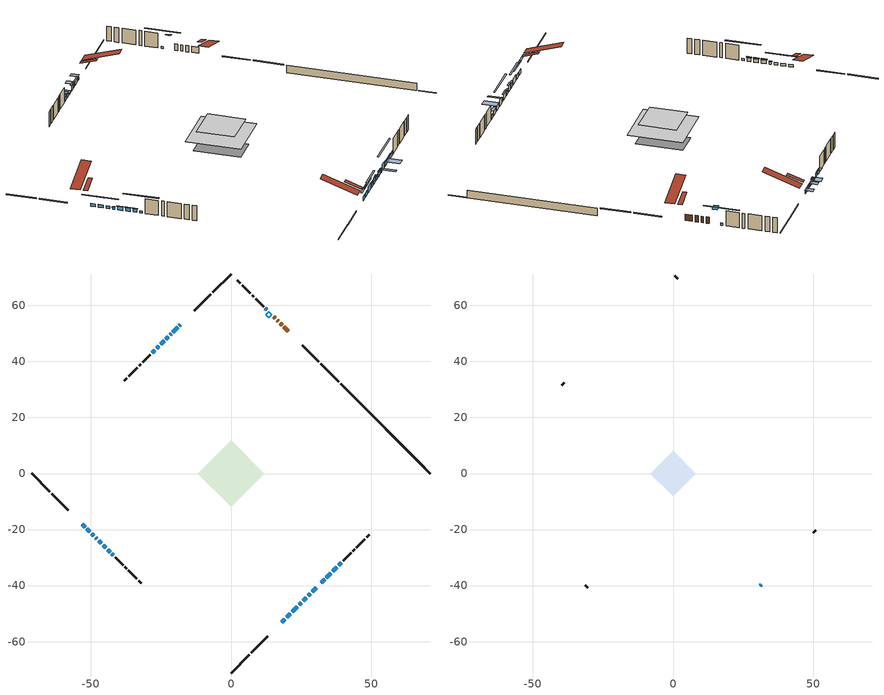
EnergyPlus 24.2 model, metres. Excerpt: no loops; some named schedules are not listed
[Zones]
conditioned space
 floor outside (Floor1 construction): -3.86,0 0,3.86 3.86,0 0,-3.86 z1.25
 floor adiabatic (AdiabaticFloorConstruction): -11.9,0 0,11.9 11.9,0 0,-11.9 z3.69
 floor foundation (Slab1 construction): -8,2.19 -2.19,8 8,-2.19 2.19,-8 z-1.13
 wall outside (RimJoist1 construction): 0,-71.2 6.49,-64.72 / -71.2,0 -64.72,-6.49 / 0,71.2 -6.49,64.72 / 38.54,32.66 32.05,39.15 z1.25:1.55
 wall outside (RimJoist2 construction): 7.14,-64.06 13.14,-58.06 / -64.06,-7.14 -58.06,-13.14 / -7.14,64.06 -13.14,58.06 / 31.4,39.81 25.4,45.81 z1.25:1.55
 wall outside (AdiabaticWallConstruction 1): 20.39,50.81 18.86,52.34 / 18.2,53 17.6,53.61 / 16.94,54.26 16.49,54.71 / 15.84,55.36 15.27,55.94 z1.25:3.28
 wall outside (AdiabaticWallConstruction): -18.15,53.06 -18.44,52.77 / -53.06,-18.15 -52.1,-19.1 / -51.45,-19.76 -50.4,-20.8 / -49.75,-21.46 -48.94,-22.27 / -21.37,49.84 -21.76,49.44 z1.25:2.17; 18.15,-53.06 19.19,-52.01 / 19.85,-51.36 21.14,-50.06 / 36.23,-34.97 37.78,-33.42 / -25.76,45.44 -26.52,44.68 / -27.17,44.03 -28.11,43.09 z1.25:2.57; 21.8,-49.41 23.67,-47.54 / 25.81,-45.4 26.85,-44.35 / 32.15,-39.05 33.39,-37.81 z1.25:3.23; -19.09,52.11 -20.71,50.49 / 27.5,-43.7 28.31,-42.89 / -47.28,-23.92 -46.24,-24.96 / -45.58,-25.62 -44.63,-26.57 / -43.97,-27.23 -43.16,-28.04 z1.25:2.37; 24.32,-46.88 25.15,-46.05 z1.25:2.77; 28.97,-42.23 30.48,-40.72 z1.25:2.9; -48.28,-22.92 -47.94,-23.26 z1.25:1.91; -22.42,48.79 -23.23,47.98 z1.25:2.93; 12.82,58.39 12.29,58.91 / -42.51,-28.69 -41.99,-29.22 z1.25:1.94; 34.05,-37.15 35.58,-35.63 z1.25:2.6; -23.88,47.32 -25.11,46.1 z1.25:1.5; 38.43,-32.77 39.39,-31.81 z1.25:2.47
 wall outside (Wall1 construction): 40.05,-31.15 42.84,-28.36 / -41.33,-29.87 -38.54,-32.67 / -28.76,42.44 -31.56,39.64 / 11.64,59.57 8.84,62.36 z1.25:6.13
 wall outside (Wall2 construction): 43.5,-27.7 44.11,-27.09 / -37.88,-33.32 -37.27,-33.94 / -32.22,38.99 -32.83,38.38 / 8.18,63.02 7.57,63.63 z1.25:6.13
 wall outside (Wall3 construction): 44.77,-26.43 47.75,-23.45 / -36.61,-34.59 -33.63,-37.58 / -33.48,37.72 -36.47,34.74 / 6.92,64.29 3.93,67.27 z1.25:6.13
 wall outside (Wall4 construction): 48.41,-22.79 49.42,-21.78 / -32.97,-38.23 -31.96,-39.24 / -37.12,34.08 -38.13,33.07 / 3.28,67.93 2.27,68.94 z1.25:6.13
 wall foundation (FoundationWall1 construction): 39.2,32.01,-1.13 39.2,32.01,1.25 67.11,4.09,1.25 67.11,4.09,-1.03 71.2,0,-1.03 71.2,0,-1.13
 window (WindowConstruction 18): -18.15,53.06 -18.44,52.77 z1.25:2.16
 window (WindowConstruction 2): 18.15,-53.06 19.19,-52.01 z1.25:2.57
 window (WindowConstruction 3): 19.85,-51.36 21.14,-50.06 z1.25:2.57
 window (WindowConstruction 4): 21.8,-49.41 23.67,-47.54 z1.25:3.23
 window (WindowConstruction 5): -53.06,-18.15 -52.1,-19.1 z1.25:2.16
 window (WindowConstruction 6): -51.45,-19.76 -50.4,-20.8 z1.25:2.16
 window (WindowConstruction 7): -49.75,-21.46 -48.94,-22.27 z1.25:2.16
 window (WindowConstruction 8): -19.09,52.11 -20.71,50.49 z1.25:2.37
 window (WindowConstruction 9): 24.32,-46.88 25.15,-46.05 z1.25:2.77
 window (WindowConstruction 10): 25.81,-45.4 26.85,-44.35 z1.25:3.23
 window (WindowConstruction 11): 27.51,-43.7 28.31,-42.89 z1.25:2.37
 window (WindowConstruction 12): 28.97,-42.23 30.48,-40.72 z1.25:2.9
 window (WindowConstruction 13): -48.28,-22.92 -47.94,-23.26 z1.25:1.91
 window (WindowConstruction 14): -47.28,-23.92 -46.24,-24.96 z1.25:2.37
 window (WindowConstruction 15): -45.58,-25.62 -44.63,-26.57 z1.25:2.37
 window (WindowConstruction 19): -21.37,49.84 -21.76,49.44 z1.25:2.16
 window (WindowConstruction 16): -22.42,48.79 -23.23,47.98 z1.25:2.93
 window (WindowConstruction 17): -43.97,-27.23 -43.17,-28.04 z1.25:2.37
 window (WindowConstruction 22): 12.81,58.39 12.29,58.91 z1.25:1.94
 window (WindowConstruction 23): 32.15,-39.05 33.39,-37.81 z1.25:3.23
 window (WindowConstruction 24): 34.05,-37.15 35.57,-35.63 z1.25:2.6
 window (WindowConstruction 25): 36.23,-34.97 37.78,-33.43 z1.25:2.57
 window (WindowConstruction 26): -42.51,-28.69 -41.99,-29.22 z1.25:1.94
 window (WindowConstruction 20): -23.88,47.32 -25.11,46.1 z1.25:1.5
 window (WindowConstruction 21): 38.43,-32.77 39.39,-31.81 z1.25:2.47
 window (WindowConstruction): -25.76,45.44 -26.52,44.69 z1.25:2.57
 window (WindowConstruction 1): -27.17,44.03 -28.11,43.1 z1.25:2.57
 door (Door): 20.39,50.81 18.86,52.34 z1.25:3.28
 door (Door 1): 18.2,53 17.6,53.61 z1.25:3.28
 door (Door 2): 16.94,54.26 16.5,54.71 z1.25:3.28
 door (Door 3): 15.84,55.36 15.27,55.94 z1.25:3.28
 ceiling adiabatic (AdiabaticFloorConstruction): 0,-11.9 11.9,0 0,11.9 -11.9,0 z3.69
 roof outside (Roof2 construction): 17.49,-53.71,6.13 13.95,-50.17,7.8 13.01,-51.1,7.8 16.56,-54.65,6.13; -53.71,-17.49,6.13 -50.17,-13.95,7.8 -51.1,-13.01,7.8 -54.65,-16.56,6.13; -17.49,53.71,6.13 -13.95,50.17,7.8 -13.01,51.1,7.8 -16.56,54.65,6.13; 21.05,50.15,6.13 17.51,46.61,7.8 18.44,45.68,7.8 21.98,49.22,6.13
 roof outside (AdiabaticRoofConstruction): 13.47,57.73,6.13 12.39,56.65,6.64 13.53,55.51,6.64 14.61,56.59,6.13
 skylight (SkylightConstruction): 13.47,57.73,6.13 12.39,56.65,6.64 13.53,55.52,6.64 14.61,56.59,6.13
attic - vented
 floor to conditioned space (Floor3 construction Reversed): -8.18,0 0,8.18 8.18,0 0,-8.18 z6.13
 wall outside (AdiabaticWallConstruction): 31.13,-40.07 31.5,-39.71 z1.25:2.17
 wall outside (Wall5 construction): 50.08,-21.13 51.03,-20.17 / -31.3,-39.9 -30.35,-40.85 / -38.79,32.41 -39.74,31.46 / 1.61,69.59 0.66,70.55 z1.25:6.13
 window (WindowConstruction 27): 31.14,-40.07 31.5,-39.71 z1.25:2.16
 roof outside (Roof1 construction): 15.9,-55.3,6.13 7.93,-47.34,9.88 5.83,-49.44,9.88 13.8,-57.4,6.13; -55.3,-15.9,6.13 -47.34,-7.93,9.88 -49.44,-5.83,9.88 -57.4,-13.8,6.13; -15.9,55.3,6.13 -7.93,47.34,9.88 -5.83,49.44,9.88 -13.8,57.4,6.13; 22.64,48.56,6.13 14.67,40.6,9.88 16.77,38.5,9.88 24.74,46.46,6.13
shading: 31.6,-39.6 31.03,-40.17 34.26,-43.4 34.83,-42.83 z2.31; -18.76,52.44 -17.82,53.38 -19.55,55.11 -20.49,54.17 z2.62; 21.06,-50.15 16.28,-54.92 16.57,-55.21 21.35,-50.44 z5.21; 23.01,-48.2 17.98,-53.22 18.27,-53.51 23.3,-48.49 z5.21; 25.53,-45.67 19.93,-51.27 20.22,-51.56 25.82,-45.96 z5.87; -50.24,-20.97 -54.92,-16.28 -55.21,-16.57 -50.53,-21.26 z4.8; -48.54,-22.67 -53.31,-17.89 -53.6,-18.18 -48.83,-22.96 z4.8; -47.07,-24.13 -51.61,-19.59 -51.9,-19.88 -47.36,-24.42 z4.8; -20.85,50.35 -18.95,52.25 -19.24,52.54 -21.14,50.64 z2.57; 25.29,-45.91 24.18,-47.02 24.47,-47.31 25.58,-46.2 z2.98; 26.99,-44.21 25.67,-45.54 25.96,-45.83 27.28,-44.5 z3.43; 28.46,-42.75 27.36,-43.84 27.65,-44.13 28.75,-43.04 z2.57; 30.62,-40.58 28.83,-42.37 29.12,-42.67 30.91,-40.87 z3.1; -47.8,-23.41 -48.42,-22.78 -48.71,-23.07 -48.09,-23.7 z2.11; -46.1,-25.11 -47.43,-23.78 -47.72,-24.07 -46.39,-25.4 z2.57; -44.49,-26.71 -45.73,-25.48 -46.02,-25.77 -44.78,-27.01 z2.57; -22.09,49.12 -21.04,50.16 -22.77,51.89 -23.81,50.84 z2.62; -23.37,47.83 -22.28,48.93 -22.57,49.22 -23.66,48.13 z3.13; -43.02,-28.18 -44.12,-27.09 -44.41,-27.38 -43.31,-28.47 z2.57; 8.7,62.5 16.41,54.8 16.7,55.09 8.99,62.79 z7.02; 36.99,-34.22 28.56,-42.64 28.85,-42.93 37.28,-34.51 z8.31; 35.68,-35.52 33.94,-37.26 37.17,-40.49 38.91,-38.75 z2.75; 37.88,-33.32 36.13,-35.08 36.77,-35.72 38.53,-33.96 z2.72; -38.39,-32.81 -46.1,-25.1 -46.39,-25.39 -38.68,-33.1 z7.02; -25.21,45.99 -23.78,47.43 -25.5,49.15 -26.94,47.72 z1.65; -26.62,44.58 -25.66,45.55 -26.3,46.19 -27.27,45.22 z2.72; -28.21,42.99 -27.07,44.13 -27.71,44.78 -28.86,43.63 z2.72
[Building]
Building 1: Terrain=Suburbs
[Site:Location]
Trenton AP_ON: Latitude {deg}=44.12; Longitude {deg}=-77.53; Time Zone {hr}=-5; Elevation {m}=86; Keep Site Location Information=Yes
[Site:GroundTemperature:Shallow]
3.8015, 1.8568, 1.70106, 2.62392, 6.3287, 10.0162, 13.2131, 15.2382, 15.4103, 13.7632, 10.6478, 7.07342
[Site:WaterMainsTemperature]
Calculation Method=Schedule; Temperature Schedule=mains temperature schedule
[Material] Roughness=Rough; Thermal Absorptance=0.9
Name | Thickness {m} | Conductivity {W/m-K} | Density {kg/m3} | Specific Heat {J/kg-K} | Solar Absorptance | Visible Absorptance
asphalt or fiberglass shingles | 0.00635 | 0.162714 | 1121.4 | 1465.45 | 0.4 | 0.4
asphalt or fiberglass shingles 1 | 0.00635 | 0.162714 | 1121.4 | 1465.45 | 0.7 | 0.7
ceiling loosefill ins | 0.169333 | 0.0480833 | 16.02 | 1046.75 | 0.7 | 0.7
ceiling stud and cavity | 0.1397 | 0.843984 | 65.682 | 1177.47 | 0.7 | 0.7
concrete 4.0 in. | 0.1016 | 1.803125 | 2242.8 | 837.4 | 0.7 | 0.7
concrete 8.0 in. | 0.2032 | 1.803125 | 2242.8 | 837.4 | 0.7 | 0.7
door material | 0.04445 | 0.327969 | 512.64 | 1214.23 | 0.7 | 0.7
door material 1 | 0.04445 | 0.188738 | 512.64 | 1214.23 | 0.7 | 0.7
exterior vertical ins | 0.07309 | 0.029427 | 32.04 | 1214.23 | 0.7 | 0.7
floor covering | 0.0127 | 0.0433444 | 54.468 | 1339.84 | 0.6 | 0.6
floor rigid ins | 0.103632 | 0.029427 | 32.04 | 1214.23 | 0.7 | 0.7
floor rigid ins 1; roof rigid ins 1; wall rigid ins 1 | 0.512978 | 0.029427 | 32.04 | 1214.23 | 0.7 | 0.7
floor stud and cavity | 0.1397 | 0.139385 | 92.3553 | 1139.71 | 0.7 | 0.7
floor stud and cavity 1 | 0.1397 | 1.75129 | 37.0049 | 1207.88 | 0.7 | 0.7
furniture material conditioned space 1 | 0.1524 | 0.115458 | 640.8 | 1214.23 | 0.6 | 0.6
gypsum board | 0.0127 | 0.160291 | 801 | 837.4 | 0.6 | 0.6
gypsum board 1 | 0.0127 | 0.160291 | 801 | 837.4 | 0.7 | 0.7
osb sheathing 0.5 in. | 0.0127 | 0.115458 | 512.64 | 1214.23 | 0.7 | 0.7
osb sheathing 0.75 in. | 0.01905 | 0.115458 | 512.64 | 1214.23 | 0.7 | 0.7
osb sheathing 2.0 in. | 0.0508 | 0.115458 | 512.64 | 1214.23 | 0.7 | 0.7
rim joist rigid ins; roof rigid ins; wall rigid ins | 0.051816 | 0.029427 | 32.04 | 1214.23 | 0.7 | 0.7
rim joist stud and cavity | 0.0508 | 0.0451784 | 125.044 | 1163.47 | 0.6 | 0.6
rim joist stud and cavity 1 | 0.0508 | 0.0341186 | 125.044 | 1163.47 | 0.6 | 0.6
roof stud and cavity | 0.2032 | 0.112171 | 78.34581 | 1123.46 | 0.7 | 0.7
roof stud and cavity 1 | 0.18415 | 1.78685 | 37.0049 | 1207.88 | 0.6 | 0.6
slab rigid ins | 0.0224348 | 0.029427 | 32.04 | 1214.23 | 0.7 | 0.7
wall stud and cavity | 0.1397 | 0.158678 | 139.0536 | 1170.24 | 0.7 | 0.7
wall stud and cavity 1 | 0.1397 | 0.289564 | 139.0536 | 1170.24 | 0.7 | 0.7
wall stud and cavity 2 | 0.1397 | 0.158996 | 139.0536 | 1170.24 | 0.7 | 0.7
wall stud and cavity 3 | 0.1397 | 0.33619 | 139.0536 | 1170.24 | 0.7 | 0.7
wall stud and cavity 4 | 0.0889 | 6.1454 | 50.32683 | 1063.81 | 0.6 | 0.6
wall stud and cavity 5 | 0.0889 | 0.380278 | 52.3479 | 1209.89 | 0.7 | 0.7
wall stud and cavity 6 | 0.0889 | 0.391764 | 83.0341 | 1211.67 | 0.7 | 0.7
wood siding | 0.0254 | 0.102417 | 544.68 | 1172.36 | 0.4 | 0.4
wood siding 1 | 0.00254 | 0.102417 | 544.68 | 1172.36 | 0.4 | 0.4
wood siding 2; wood siding 3; wood siding 4 | 0.0254 | 0.102417 | 544.68 | 1172.36 | 0.7 | 0.7
[WindowMaterial:SimpleGlazingSystem]
Name | U-Factor {W/m2-K} | Solar Heat Gain Coefficient
SkylightMaterial | 2.62958 | 0.6557
WindowMaterial | 3.023535 | 0.48
WindowMaterial 1 | 2.04011 | 0.63
WindowMaterial 10 | 2.07133 | 0.54
WindowMaterial 11 | 1.84705 | 0.65
WindowMaterial 12 | 3.068959 | 0.38
WindowMaterial 13 | 2.123572 | 0.48
WindowMaterial 14 | 2.92076 | 0.67
WindowMaterial 15 | 2.01172 | 0.55
WindowMaterial 16 | 3.13539 | 0.43
WindowMaterial 17 | 2.986628 | 0.6
WindowMaterial 18 | 3.10416 | 0.5
WindowMaterial 19 | 2.98038 | 0.61
WindowMaterial 2 | 2.09916 | 0.49
WindowMaterial 20 | 3.05704 | 0.45
WindowMaterial 21 | 2.98038 | 0.59
WindowMaterial 22 | 1.85784 | 0.64
WindowMaterial 23 | 2.89521 | 0.69
WindowMaterial 24 | 2.55169 | 0.4
WindowMaterial 3 | 2.09689 | 0.61
WindowMaterial 4 | 1.99809 | 0.58
WindowMaterial 5 | 1.9044 | 0.61
WindowMaterial 6 | 2.15821 | 0.45
WindowMaterial 7 | 3.00196 | 0.53
WindowMaterial 8 | 2.069631 | 0.51
WindowMaterial 9 | 2.123572 | 0.47
[Construction]
AdiabaticFloorConstruction: floor stud and cavity 1, floor rigid ins 1, osb sheathing 0.75 in., floor covering
AdiabaticRoofConstruction: asphalt or fiberglass shingles 1, roof rigid ins 1, osb sheathing 0.75 in., roof stud and cavity 1
AdiabaticWallConstruction: wood siding 3, wall rigid ins 1, wall stud and cavity 5, gypsum board
AdiabaticWallConstruction 1: wood siding 4, wall rigid ins 1, wall stud and cavity 5, gypsum board
Door; Door 1; Door 2: door material
Door 3: door material 1
Floor1 construction: floor stud and cavity, floor rigid ins, osb sheathing 0.75 in., floor covering
Floor3 construction Reversed: gypsum board, ceiling stud and cavity, ceiling loosefill ins
FoundationWall1 construction: concrete 8.0 in., gypsum board 1
furniture construction conditioned space 1: furniture material conditioned space 1
PartitionWallConstruction: gypsum board, wall stud and cavity 6, gypsum board
RimJoist1 construction: wood siding 2, osb sheathing 2.0 in., rim joist stud and cavity
RimJoist2 construction: wood siding 2, rim joist rigid ins, osb sheathing 2.0 in., rim joist stud and cavity 1
Roof1 construction: asphalt or fiberglass shingles
Roof2 construction: asphalt or fiberglass shingles, roof rigid ins, osb sheathing 0.75 in., roof stud and cavity, gypsum board
SkylightConstruction: SkylightMaterial
Slab1 construction: slab rigid ins, concrete 4.0 in.
Wall1 construction: wood siding, wall rigid ins, osb sheathing 0.5 in., wall stud and cavity, gypsum board
Wall2 construction: wood siding, wall rigid ins, osb sheathing 0.5 in., wall stud and cavity 1, gypsum board
Wall3 construction: wood siding, wall rigid ins, osb sheathing 0.5 in., wall stud and cavity 2, gypsum board
Wall4 construction: wood siding, wall rigid ins, osb sheathing 0.5 in., wall stud and cavity 3, gypsum board
Wall5 construction: wood siding 1, wall stud and cavity 4
WindowConstruction: WindowMaterial
WindowConstruction 1: WindowMaterial 1
WindowConstruction 10: WindowMaterial 10
WindowConstruction 11; WindowConstruction 17; WindowConstruction 8: WindowMaterial 8
WindowConstruction 12: WindowMaterial 11
WindowConstruction 13: WindowMaterial 12
WindowConstruction 14: WindowMaterial 13
WindowConstruction 15: WindowMaterial 14
WindowConstruction 16: WindowMaterial 15
WindowConstruction 18: WindowMaterial 16
WindowConstruction 19: WindowMaterial 17
WindowConstruction 2: WindowMaterial 2
WindowConstruction 20: WindowMaterial 18
WindowConstruction 21: WindowMaterial 19
WindowConstruction 22; WindowConstruction 26: WindowMaterial 20
WindowConstruction 23: WindowMaterial 21
WindowConstruction 24: WindowMaterial 22
WindowConstruction 25: WindowMaterial 23
WindowConstruction 27: WindowMaterial 24
WindowConstruction 3: WindowMaterial 3
WindowConstruction 4: WindowMaterial 4
WindowConstruction 5: WindowMaterial 5
WindowConstruction 6: WindowMaterial 6
WindowConstruction 7: WindowMaterial 7
WindowConstruction 9: WindowMaterial 9
[Zone] Multiplier=1; Part of Total Floor Area=Yes
Name | Volume {m3}
attic - vented | 81.5522
conditioned space | 1021.6
[Space]
Name | Zone | Volume {m3}
attic - vented 1 | attic - vented | 81.5522
conditioned space 1 | conditioned space | 1021.6
[ZoneInfiltration:EffectiveLeakageArea]
infil attic - vented 1: Zone or Space=attic - vented 1; Schedule=Always On Discrete; Effective Air Leakage Area {cm2}=5837.67; Stack Coefficient=0.000600377; Wind Coefficient=1.65551e-05
[ZoneMixing]
whole house fan mix: Zone or Space=attic - vented; Schedule=Always On Continuous; Design Flow Rate Calculation Method=Flow/Zone; Design Flow Rate {m3/s}=0; Source Zone or Space=conditioned space
[SurfaceProperty:ExposedFoundationPerimeter]
Slab1: Exposed Perimeter Calculation Method=TotalExposedPerimeter; Total Exposed Perimeter {m}=45.264
[InternalMass] Zone or ZoneList=conditioned space; Space or SpaceList=conditioned space 1
Name | Construction | Surface Area {m2}
furniture mass conditioned space 1 | furniture construction conditioned space 1 | 172.644
partition wall mass | PartitionWallConstruction | 431.61
[Lights]
interior lighting: Zone or ZoneList or Space or SpaceList=conditioned space 1; Schedule=interior lighting schedule; Design Level Calculation Method=LightingLevel; Lighting Level {W}=343.2; Return Air Fraction=0; Fraction Radiant=0.6; Fraction Visible=0.2; Fraction Replaceable=1
[People]
occupants: Zone or ZoneList or Space or SpaceList=conditioned space 1; Number of People Schedule=occupants schedule; Number of People Calculation Method=People; Number of People=3; Fraction Radiant=0.314171; Sensible Heat Fraction=0.56303; Activity Level Schedule=occupants activity schedule; Carbon Dioxide Generation Rate {m3/s-W}=0; Enable ASHRAE 55 Comfort Warnings=No; Mean Radiant Temperature Calculation Type=EnclosureAveraged
[ElectricEquipment] Zone or ZoneList or Space or SpaceList=conditioned space 1; Design Level Calculation Method=EquipmentLevel
Name | Schedule | Design Level {W} | Fraction Latent | Fraction Radiant | Fraction Lost
clothes dryer | clothes dryer schedule | 140.772 | 0.015 | 0.081 | 0.85
clothes washer | clothes washer schedule | 32.1985 | 0.03 | 0.162 | 0.7
cooking range | cooking range schedule | 215.147 | 0.08 | 0.432 | 0.2
dishwasher | dishwasher schedule | 66.8632 | 0.3 | 0.18 | 0.4
fridge | fridge schedule | 72.9452 | 0 | 0.6 | 0
mech vent bath fan 0 | mech vent bath fan 0 schedule | 50.2 | 0 | 0 | 1
mech vent bath fan 1 | mech vent bath fan 1 schedule | 50.2 | 0 | 0 | 1
mech vent bath fan 2 | mech vent bath fan 2 schedule | 50.2 | 0 | 0 | 1
mech vent house fan | mech vent house fan schedule | 0 | 0 | 0 | 1
mech vent house fan cfis | mech vent house fan cfis schedule | 0 | 0 | 0 | 0
misc plug loads | misc plug loads schedule | 494.7 | 0.045 | 0.513 | 0.1
whole house fan | Always On Discrete | 0 | 0 | 0 | 1
[OtherEquipment] Zone or ZoneList or Space or SpaceList=conditioned space 1; Design Level Calculation Method=EquipmentLevel
Name | Fuel Type | Schedule | Design Level {W} | Fraction Latent | Fraction Radiant | Fraction Lost
clothes dryer 1 | Electricity | clothes dryer schedule | 0 | 0.015 | 0.081 | 0.85
cooking range 1 | Electricity | cooking range schedule | 0 | 0.08 | 0.432 | 0.2
general water use latent | None | general water use schedule | 62.594 | 1 | 0 | 0
general water use sensible | None | general water use schedule | -61.6891 | 0 | 0.6 | 0
mech vent house fan latent load | None | Always On Discrete | 0 | 1 | 0 | 0
mech vent house fan sensible load | None | Always On Discrete | 0 | 0 | 0 | 0
water heater energy adjustment1 | NaturalGas | Always On Discrete | 0.01 | 0 | 0 | 1
[ZoneInfiltration:DesignFlowRate] Zone or ZoneList or Space or SpaceList=conditioned space 1; Schedule=Always On Discrete; Design Flow Rate Calculation Method=Flow/Zone; Design Flow Rate {m3/s}=0
infil flow; natural vent flow; whole house fan flow
[Foundation:Kiva]
Foundation Kiva 1: Initial Indoor Air Temperature {C}=18; Wall Height Above Grade {m}=1.25002; Wall Depth Below Slab {m}=0.2032; Custom Block Material Name 1=exterior vertical ins; Custom Block Depth 1 {m}=2.38; Custom Block X Position 1 {m}=0.2159; Custom Block Z Position 1 {m}=0
[Foundation:Kiva:Settings]
Soil Conductivity {W/m-K}=0.849921; Soil Density {kg/m3}=1842.3; Soil Specific Heat {J/kg-K}=418.7; Ground Solar Absorptivity=0.9; Ground Thermal Absorptivity=0.9; Ground Surface Roughness {m}=0.03; Far-Field Width {m}=40; Deep-Ground Boundary Condition=ZeroFlux; Deep-Ground Depth {m}=40; Minimum Cell Dimension {m}=0.2; Maximum Cell Growth Coefficient=3; Simulation Timestep=Timestep
[Exterior:Lights]
exterior lighting: Schedule=exterior lighting schedule; Design Level {W}=75.6
[Schedule:Constant]
Name | Hourly Value
Always On Continuous; mech vent house fan schedule; mech vent house fan cfis schedule; Always On Discrete | 1
occupants activity schedule | 117.228
fridge schedule | 0
[Schedule:Week:Daily]
interior lighting schedule Week Rule - Jan1-Jan27: interior lighting schedule day, interior lighting schedule day, interior lighting schedule day, interior lighting schedule day, interior lighting schedule day, interior lighting schedule day, interior lighting schedule day, interior lighting schedule default day, interior lighting schedule default day, interior lighting schedule default day, interior lighting schedule default day, interior lighting schedule default day
interior lighting schedule Week Rule - Jan28-Feb3: interior lighting schedule day, interior lighting schedule day, interior lighting schedule day, interior lighting schedule day, interior lighting schedule day 1, interior lighting schedule day 1, interior lighting schedule day 1, interior lighting schedule default day, interior lighting schedule default day, interior lighting schedule default day, interior lighting schedule default day, interior lighting schedule default day
interior lighting schedule Week Rule - Feb4-Feb24: interior lighting schedule day 1, interior lighting schedule day 1, interior lighting schedule day 1, interior lighting schedule day 1, interior lighting schedule day 1, interior lighting schedule day 1, interior lighting schedule day 1, interior lighting schedule default day, interior lighting schedule default day, interior lighting schedule default day, interior lighting schedule default day, interior lighting schedule default day
interior lighting schedule Week Rule - Feb25-Mar3: interior lighting schedule day 1, interior lighting schedule day 1, interior lighting schedule day 1, interior lighting schedule day 1, interior lighting schedule day 2, interior lighting schedule day 2, interior lighting schedule day 2, interior lighting schedule default day, interior lighting schedule default day, interior lighting schedule default day, interior lighting schedule default day, interior lighting schedule default day
interior lighting schedule Week Rule - Mar4-Mar31: interior lighting schedule day 2, interior lighting schedule day 2, interior lighting schedule day 2, interior lighting schedule day 2, interior lighting schedule day 2, interior lighting schedule day 2, interior lighting schedule day 2, interior lighting schedule default day, interior lighting schedule default day, interior lighting schedule default day, interior lighting schedule default day, interior lighting schedule default day
interior lighting schedule Week Rule - Apr1-Apr28: interior lighting schedule day 3, interior lighting schedule day 3, interior lighting schedule day 3, interior lighting schedule day 3, interior lighting schedule day 3, interior lighting schedule day 3, interior lighting schedule day 3, interior lighting schedule default day, interior lighting schedule default day, interior lighting schedule default day, interior lighting schedule default day, interior lighting schedule default day
interior lighting schedule Week Rule - Apr29-May5: interior lighting schedule day 3, interior lighting schedule day 3, interior lighting schedule day 4, interior lighting schedule day 4, interior lighting schedule day 4, interior lighting schedule day 4, interior lighting schedule day 4, interior lighting schedule default day, interior lighting schedule default day, interior lighting schedule default day, interior lighting schedule default day, interior lighting schedule default day
interior lighting schedule Week Rule - May6-May26: interior lighting schedule day 4, interior lighting schedule day 4, interior lighting schedule day 4, interior lighting schedule day 4, interior lighting schedule day 4, interior lighting schedule day 4, interior lighting schedule day 4, interior lighting schedule default day, interior lighting schedule default day, interior lighting schedule default day, interior lighting schedule default day, interior lighting schedule default day
interior lighting schedule Week Rule - May27-Jun2: interior lighting schedule day 4, interior lighting schedule day 4, interior lighting schedule day 4, interior lighting schedule day 4, interior lighting schedule day 4, interior lighting schedule day 5, interior lighting schedule day 5, interior lighting schedule default day, interior lighting schedule default day, interior lighting schedule default day, interior lighting schedule default day, interior lighting schedule default day
interior lighting schedule Week Rule - Jun3-Jun30: interior lighting schedule day 5, interior lighting schedule day 5, interior lighting schedule day 5, interior lighting schedule day 5, interior lighting schedule day 5, interior lighting schedule day 5, interior lighting schedule day 5, interior lighting schedule default day, interior lighting schedule default day, interior lighting schedule default day, interior lighting schedule default day, interior lighting schedule default day
interior lighting schedule Week Rule - Jul1-Jul28: interior lighting schedule day 6, interior lighting schedule day 6, interior lighting schedule day 6, interior lighting schedule day 6, interior lighting schedule day 6, interior lighting schedule day 6, interior lighting schedule day 6, interior lighting schedule default day, interior lighting schedule default day, interior lighting schedule default day, interior lighting schedule default day, interior lighting schedule default day
interior lighting schedule Week Rule - Jul29-Aug4: interior lighting schedule day 6, interior lighting schedule day 6, interior lighting schedule day 6, interior lighting schedule day 7, interior lighting schedule day 7, interior lighting schedule day 7, interior lighting schedule day 7, interior lighting schedule default day, interior lighting schedule default day, interior lighting schedule default day, interior lighting schedule default day, interior lighting schedule default day
interior lighting schedule Week Rule - Aug5-Aug25: interior lighting schedule day 7, interior lighting schedule day 7, interior lighting schedule day 7, interior lighting schedule day 7, interior lighting schedule day 7, interior lighting schedule day 7, interior lighting schedule day 7, interior lighting schedule default day, interior lighting schedule default day, interior lighting schedule default day, interior lighting schedule default day, interior lighting schedule default day
interior lighting schedule Week Rule - Aug26-Sep1: interior lighting schedule day 7, interior lighting schedule day 7, interior lighting schedule day 7, interior lighting schedule day 7, interior lighting schedule day 7, interior lighting schedule day 7, interior lighting schedule day 8, interior lighting schedule default day, interior lighting schedule default day, interior lighting schedule default day, interior lighting schedule default day, interior lighting schedule default day
interior lighting schedule Week Rule - Sep2-Sep29: interior lighting schedule day 8, interior lighting schedule day 8, interior lighting schedule day 8, interior lighting schedule day 8, interior lighting schedule day 8, interior lighting schedule day 8, interior lighting schedule day 8, interior lighting schedule default day, interior lighting schedule default day, interior lighting schedule default day, interior lighting schedule default day, interior lighting schedule default day
interior lighting schedule Week Rule - Sep30-Oct6: interior lighting schedule day 8, interior lighting schedule day 9, interior lighting schedule day 9, interior lighting schedule day 9, interior lighting schedule day 9, interior lighting schedule day 9, interior lighting schedule day 9, interior lighting schedule default day, interior lighting schedule default day, interior lighting schedule default day, interior lighting schedule default day, interior lighting schedule default day
interior lighting schedule Week Rule - Oct7-Oct27: interior lighting schedule day 9, interior lighting schedule day 9, interior lighting schedule day 9, interior lighting schedule day 9, interior lighting schedule day 9, interior lighting schedule day 9, interior lighting schedule day 9, interior lighting schedule default day, interior lighting schedule default day, interior lighting schedule default day, interior lighting schedule default day, interior lighting schedule default day
interior lighting schedule Week Rule - Oct28-Nov3: interior lighting schedule day 9, interior lighting schedule day 9, interior lighting schedule day 9, interior lighting schedule day 9, interior lighting schedule day 10, interior lighting schedule day 10, interior lighting schedule day 10, interior lighting schedule default day, interior lighting schedule default day, interior lighting schedule default day, interior lighting schedule default day, interior lighting schedule default day
interior lighting schedule Week Rule - Nov4-Nov24: interior lighting schedule day 10, interior lighting schedule day 10, interior lighting schedule day 10, interior lighting schedule day 10, interior lighting schedule day 10, interior lighting schedule day 10, interior lighting schedule day 10, interior lighting schedule default day, interior lighting schedule default day, interior lighting schedule default day, interior lighting schedule default day, interior lighting schedule default day
interior lighting schedule Week Rule - Nov25-Dec1: interior lighting schedule day 10, interior lighting schedule day 10, interior lighting schedule day 10, interior lighting schedule day 10, interior lighting schedule day 10, interior lighting schedule day 10, interior lighting schedule day 11, interior lighting schedule default day, interior lighting schedule default day, interior lighting schedule default day, interior lighting schedule default day, interior lighting schedule default day
interior lighting schedule Week Rule - Dec2-Dec31: interior lighting schedule day 11, interior lighting schedule day 11, interior lighting schedule day 11, interior lighting schedule day 11, interior lighting schedule day 11, interior lighting schedule day 11, interior lighting schedule day 11, interior lighting schedule default day, interior lighting schedule default day, interior lighting schedule default day, interior lighting schedule default day, interior lighting schedule default day
occupants schedule Week Rule - Jan1-Dec31: occupants schedule day, occupants schedule day, occupants schedule day, occupants schedule day, occupants schedule day, occupants schedule day, occupants schedule day, occupants schedule default day, occupants schedule default day, occupants schedule default day, occupants schedule default day, occupants schedule default day
clothes dryer schedule Week Rule - Jan1-Dec31: clothes dryer schedule day, clothes dryer schedule day, clothes dryer schedule day, clothes dryer schedule day, clothes dryer schedule day, clothes dryer schedule day, clothes dryer schedule day, clothes dryer schedule default day, clothes dryer schedule default day, clothes dryer schedule default day, clothes dryer schedule default day, clothes dryer schedule default day
clothes washer schedule Week Rule - Jan1-Dec31: clothes washer schedule day, clothes washer schedule day, clothes washer schedule day, clothes washer schedule day, clothes washer schedule day, clothes washer schedule day, clothes washer schedule day, clothes washer schedule default day, clothes washer schedule default day, clothes washer schedule default day, clothes washer schedule default day, clothes washer schedule default day
[Schedule:Year]
interior lighting schedule: interior lighting schedule Week Rule - Jan1-Jan27, 1, 1, 1, 27, interior lighting schedule Week Rule - Jan28-Feb3, 1, 28, 2, 3, interior lighting schedule Week Rule - Feb4-Feb24, 2, 4, 2, 24, interior lighting schedule Week Rule - Feb25-Mar3, 2, 25, 3, 3, interior lighting schedule Week Rule - Mar4-Mar31, 3, 4, 3, 31, interior lighting schedule Week Rule - Apr1-Apr28, 4, 1, 4, 28, interior lighting schedule Week Rule - Apr29-May5, 4, 29, 5, 5, interior lighting schedule Week Rule - May6-May26, 5, 6, 5, 26, interior lighting schedule Week Rule - May27-Jun2, 5, 27, 6, 2, interior lighting schedule Week Rule - Jun3-Jun30, 6, 3, 6, 30, interior lighting schedule Week Rule - Jul1-Jul28, 7, 1, 7, 28, interior lighting schedule Week Rule - Jul29-Aug4, 7, 29, 8, 4, interior lighting schedule Week Rule - Aug5-Aug25, 8, 5, 8, 25, interior lighting schedule Week Rule - Aug26-Sep1, 8, 26, 9, 1, interior lighting schedule Week Rule - Sep2-Sep29, 9, 2, 9, 29, interior lighting schedule Week Rule - Sep30-Oct6, 9, 30, 10, 6, interior lighting schedule Week Rule - Oct7-Oct27, 10, 7, 10, 27, interior lighting schedule Week Rule - Oct28-Nov3, 10, 28, 11, 3, interior lighting schedule Week Rule - Nov4-Nov24, 11, 4, 11, 24, interior lighting schedule Week Rule - Nov25-Dec1, 11, 25, 12, 1, interior lighting schedule Week Rule - Dec2-Dec31, 12, 2, 12, 31
occupants schedule: occupants schedule Week Rule - Jan1-Dec31, 1, 1, 12, 31
clothes dryer schedule: clothes dryer schedule Week Rule - Jan1-Dec31, 1, 1, 12, 31
clothes washer schedule: clothes washer schedule Week Rule - Jan1-Dec31, 1, 1, 12, 31
cooking range schedule: cooking range schedule Week Rule - Jan1-Dec31, 1, 1, 12, 31
dishwasher schedule: dishwasher schedule Week Rule - Jan1-Dec31, 1, 1, 12, 31
mech vent bath fan 0 schedule: mech vent bath fan 0 schedule Week Rule - Jan1-Dec31, 1, 1, 12, 31
mech vent bath fan 1 schedule: mech vent bath fan 1 schedule Week Rule - Jan1-Dec31, 1, 1, 12, 31
mech vent bath fan 2 schedule: mech vent bath fan 2 schedule Week Rule - Jan1-Dec31, 1, 1, 12, 31
misc plug loads schedule: misc plug loads schedule Week Rule - Jan1-Dec31, 1, 1, 12, 31
general water use schedule: general water use schedule Week Rule - Jan1-Dec31, 1, 1, 12, 31
exterior lighting schedule: exterior lighting schedule Week Rule - Jan1-Jan27, 1, 1, 1, 27, exterior lighting schedule Week Rule - Jan28-Feb3, 1, 28, 2, 3, exterior lighting schedule Week Rule - Feb4-Feb24, 2, 4, 2, 24, exterior lighting schedule Week Rule - Feb25-Mar3, 2, 25, 3, 3, exterior lighting schedule Week Rule - Mar4-Mar31, 3, 4, 3, 31, exterior lighting schedule Week Rule - Apr1-Apr28, 4, 1, 4, 28, exterior lighting schedule Week Rule - Apr29-May5, 4, 29, 5, 5, exterior lighting schedule Week Rule - May6-May26, 5, 6, 5, 26, exterior lighting schedule Week Rule - May27-Jun2, 5, 27, 6, 2, exterior lighting schedule Week Rule - Jun3-Jun30, 6, 3, 6, 30, exterior lighting schedule Week Rule - Jul1-Jul28, 7, 1, 7, 28, exterior lighting schedule Week Rule - Jul29-Aug4, 7, 29, 8, 4, exterior lighting schedule Week Rule - Aug5-Aug25, 8, 5, 8, 25, exterior lighting schedule Week Rule - Aug26-Sep1, 8, 26, 9, 1, exterior lighting schedule Week Rule - Sep2-Sep29, 9, 2, 9, 29, exterior lighting schedule Week Rule - Sep30-Oct6, 9, 30, 10, 6, exterior lighting schedule Week Rule - Oct7-Oct27, 10, 7, 10, 27, exterior lighting schedule Week Rule - Oct28-Nov3, 10, 28, 11, 3, exterior lighting schedule Week Rule - Nov4-Nov24, 11, 4, 11, 24, exterior lighting schedule Week Rule - Nov25-Dec1, 11, 25, 12, 1, exterior lighting schedule Week Rule - Dec2-Dec31, 12, 2, 12, 31
[Schedule:Compact]
mains temperature schedule: Through: 01/01, For: AllDays, Until: 24:00, 7.86667, Through: 01/02, For: AllDays, Until: 24:00, 7.8, Through: 01/03, For: AllDays, Until: 24:00, 7.735, Through: 01/04, For: AllDays, Until: 24:00, 7.67111, Through: 01/05, For: AllDays, Until: 24:00, 7.60778, Through: 01/06, For: AllDays, Until: 24:00, 7.54611, Through: 01/07, For: AllDays, Until: 24:00, 7.48611, Through: 01/08, For: AllDays, Until: 24:00, 7.42667, Through: 01/09, For: AllDays, Until: 24:00, 7.36889, Through: 01/10, For: AllDays, Until: 24:00, 7.31222, Through: 01/11, For: AllDays, Until: 24:00, 7.25722, Through: 01/12, For: AllDays, Until: 24:00, 7.20333, Through: 01/13, For: AllDays, Until: 24:00, 7.15056, Through: 01/14, For: AllDays, Until: 24:00, 7.09944, Through: 01/15, For: AllDays, Until: 24:00, 7.04944, Through: 01/16, For: AllDays, Until: 24:00, 7.00111, Through: 01/17, For: AllDays, Until: 24:00, 6.95389, Through: 01/18, For: AllDays, Until: 24:00, 6.90778, Through: 01/19, For: AllDays, Until: 24:00, 6.86389, Through: 01/20, For: AllDays, Until: 24:00, 6.82111, Through: 01/21, For: AllDays, Until: 24:00, 6.77944, Through: 01/22, For: AllDays, Until: 24:00, 6.73944, Through: 01/23, For: AllDays, Until: 24:00, 6.70111, Through: 01/24, For: AllDays, Until: 24:00, 6.66444, Through: 01/25, For: AllDays, Until: 24:00, 6.62889, Through: 01/26, For: AllDays, Until: 24:00, 6.595, Through: 01/27, For: AllDays, Until: 24:00, 6.56222, Through: 01/28, For: AllDays, Until: 24:00, 6.53167, Through: 01/29, For: AllDays, Until: 24:00, 6.50222, Through: 01/30, For: AllDays, Until: 24:00, 6.47444, Through: 01/31, For: AllDays, Until: 24:00, 6.44833, Through: 02/01, For: AllDays, Until: 24:00, 6.42333, Through: 02/02, For: AllDays, Until: 24:00, 6.40056, Through: 02/03, For: AllDays, Until: 24:00, 6.37889, Through: 02/04, For: AllDays, Until: 24:00, 6.35889, Through: 02/05, For: AllDays, Until: 24:00, 6.34056, Through: 02/06, For: AllDays, Until: 24:00, 6.32389, Through: 02/07, For: AllDays, Until: 24:00, 6.30833, Through: 02/08, For: AllDays, Until: 24:00, 6.295, Through: 02/09, For: AllDays, Until: 24:00, 6.28278, Through: 02/10, For: AllDays, Until: 24:00, 6.27278, Through: 02/11, For: AllDays, Until: 24:00, 6.26389, Through: 02/12, For: AllDays, Until: 24:00, 6.25667, Through: 02/13, For: AllDays, Until: 24:00, 6.25111, Through: 02/14, For: AllDays, Until: 24:00, 6.24722, Through: 02/15, For: AllDays, Until: 24:00, 6.245, Through: 02/16, For: AllDays, Until: 24:00, 6.24444, Through: 02/17, For: AllDays, Until: 24:00, 6.24556, Through: 02/18, For: AllDays, Until: 24:00, 6.24778, Through: 02/19, For: AllDays, Until: 24:00, 6.25222, Through: 02/20, For: AllDays, Until: 24:00, 6.25778, Through: 02/21, For: AllDays, Until: 24:00, 6.26556, Through: 02/22, For: AllDays, Until: 24:00, 6.27444, Through: 02/23, For: AllDays, Until: 24:00, 6.285, Through: 02/24, For: AllDays, Until: 24:00, 6.29778, Through: 02/25, For: AllDays, Until: 24:00, 6.31167, Through: 02/26, For: AllDays, Until: 24:00, 6.32722, Through: 02/27, For: AllDays, Until: 24:00, 6.34389, Through: 02/28, For: AllDays, Until: 24:00, 6.36278, Through: 03/01, For: AllDays, Until: 24:00, 6.38333, Through: 03/02, For: AllDays, Until: 24:00, 6.405, Through: 03/03, For: AllDays, Until: 24:00, 6.42833, Through: 03/04, For: AllDays, Until: 24:00, 6.45333, Through: 03/05, For: AllDays, Until: 24:00, 6.48, Through: 03/06, For: AllDays, Until: 24:00, 6.50833, Through: 03/07, For: AllDays, Until: 24:00, 6.53778, Through: 03/08, For: AllDays, Until: 24:00, 6.56889, Through: 03/09, For: AllDays, Until: 24:00, 6.60167, Through: 03/10, For: AllDays, Until: 24:00, 6.63611, Through: 03/11, For: AllDays, Until: 24:00, 6.67167, Through: 03/12, For: AllDays, Until: 24:00, 6.70889, Through: 03/13, For: AllDays, Until: 24:00, 6.74778, Through: 03/14, For: AllDays, Until: 24:00, 6.78778, Through: 03/15, For: AllDays, Until: 24:00, 6.82944, Through: 03/16, For: AllDays, Until: 24:00, 6.87278, Through: 03/17, For: AllDays, Until: 24:00, 6.91722, Through: 03/18, For: AllDays, Until: 24:00, 6.96333, Through: 03/19, For: AllDays, Until: 24:00, 7.01056, Through: 03/20, For: AllDays, Until: 24:00, 7.05944, Through: 03/21, For: AllDays, Until: 24:00, 7.11, Through: 03/22, For: AllDays, Until: 24:00, 7.16111, Through: 03/23, For: AllDays, Until: 24:00, 7.21444, Through: 03/24, For: AllDays, Until: 24:00, 7.26833, Through: 03/25, For: AllDays, Until: 24:00, 7.32389, Through: 03/26, For: AllDays, Until: 24:00, 7.38111, Through: 03/27, For: AllDays, Until: 24:00, 7.43889, Through: 03/28, For: AllDays, Until: 24:00, 7.49833, Through: 03/29, For: AllDays, Until: 24:00, 7.55889, Through: 03/30, For: AllDays, Until: 24:00, 7.62111, Through: 03/31, For: AllDays, Until: 24:00, 7.68389, Through: 04/01, For: AllDays, Until: 24:00, 7.74833, Through: 04/02, For: AllDays, Until: 24:00, 7.81389, Through: 04/03, For: AllDays, Until: 24:00, 7.88056, Through: 04/04, For: AllDays, Until: 24:00, 7.94833, Through: 04/05, For: AllDays, Until: 24:00, 8.01722, Through: 04/06, For: AllDays, Until: 24:00, 8.08722, Through: 04/07, For: AllDays, Until: 24:00, 8.15833, Through: 04/08, For: AllDays, Until: 24:00, 8.23056, Through: 04/09, For: AllDays, Until: 24:00, 8.30333, Through: 04/10, For: AllDays, Until: 24:00, 8.37778, Through: 04/11, For: AllDays, Until: 24:00, 8.45278, Through: 04/12, For: AllDays, Until: 24:00, 8.52889, Through: 04/13, For: AllDays, Until: 24:00, 8.60611, Through: 04/14, For: AllDays, Until: 24:00, 8.68389, Through: 04/15, For: AllDays, Until: 24:00, 8.76278, Through: 04/16, For: AllDays, Until: 24:00, 8.84278, Through: 04/17, For: AllDays, Until: 24:00, 8.92333, Through: 04/18, For: AllDays, Until: 24:00, 9.005, Through: 04/19, For: AllDays, Until: 24:00, 9.08722, Through: 04/20, For: AllDays, Until: 24:00, 9.17, Through: 04/21, For: AllDays, Until: 24:00, 9.25389, Through: 04/22, For: AllDays, Until: 24:00, 9.33833, Through: 04/23, For: AllDays, Until: 24:00, 9.42389, Through: 04/24, For: AllDays, Until: 24:00, 9.51, Through: 04/25, For: AllDays, Until: 24:00, 9.59611, Through: 04/26, For: AllDays, Until: 24:00, 9.68333, Through: 04/27, For: AllDays, Until: 24:00, 9.77111, Through: 04/28, For: AllDays, Until: 24:00, 9.86, Through: 04/29, For: AllDays, Until: 24:00, 9.94889, Through: 04/30, For: AllDays, Until: 24:00, 10.0383, Through: 05/01, For: AllDays, Until: 24:00, 10.1283, Through: 05/02, For: AllDays, Until: 24:00, 10.2189, Through: 05/03, For: AllDays, Until: 24:00, 10.3094, Through: 05/04, For: AllDays, Until: 24:00, 10.4006, Through: 05/05, For: AllDays, Until: 24:00, 10.4928, Through: 05/06, For: AllDays, Until: 24:00, 10.5844, Through: 05/07, For: AllDays, Until: 24:00, 10.6772, Through: 05/08, For: AllDays, Until: 24:00, 10.7694, Through: 05/09, For: AllDays, Until: 24:00, 10.8628, Through: 05/10, For: AllDays, Until: 24:00, 10.9561, Through: 05/11, For: AllDays, Until: 24:00, 11.0494, Through: 05/12, For: AllDays, Until: 24:00, 11.1433, Through: 05/13, For: AllDays, Until: 24:00, 11.2372, Through: 05/14, For: AllDays, Until: 24:00, 11.3311, Through: 05/15, For: AllDays, Until: 24:00, 11.425, Through: 05/16, For: AllDays, Until: 24:00, 11.5194, Through: 05/17, For: AllDays, Until: 24:00, 11.6133, Through: 05/18, For: AllDays, Until: 24:00, 11.7078, Through: 05/19, For: AllDays, Until: 24:00, 11.8022, Through: 05/20, For: AllDays, Until: 24:00, 11.8967, Through: 05/21, For: AllDays, Until: 24:00, 11.9906, Through: 05/22, For: AllDays, Until: 24:00, 12.085, Through: 05/23, For: AllDays, Until: 24:00, 12.1789, Through: 05/24, For: AllDays, Until: 24:00, 12.2728, Through: 05/25, For: AllDays, Until: 24:00, 12.3667, Through: 05/26, For: AllDays, Until: 24:00, 12.46, Through: 05/27, For: AllDays, Until: 24:00, 12.5533, Through: 05/28, For: AllDays, Until: 24:00, 12.6467, Through: 05/29, For: AllDays, Until: 24:00, 12.7394, Through: 05/30, For: AllDays, Until: 24:00, 12.8317, Through: 05/31, For: AllDays, Until: 24:00, 12.9239, Through: 06/01, For: AllDays, Until: 24:00, 13.0161, Through: 06/02, For: AllDays, Until: 24:00, 13.1072, Through: 06/03, For: AllDays, Until: 24:00, 13.1983, Through: 06/04, For: AllDays, Until: 24:00, 13.2889, Through: 06/05, For: AllDays, Until: 24:00, 13.3789, Through: 06/06, For: AllDays, Until: 24:00, 13.4689, Through: 06/07, For: AllDays, Until: 24:00, 13.5578, Through: 06/08, For: AllDays, Until: 24:00, 13.6467, Through: 06/09, For: AllDays, Until: 24:00, 13.7344, Through: 06/10, For: AllDays, Until: 24:00, 13.8217, Through: 06/11, For: AllDays, Until: 24:00, 13.9089, Through: 06/12, For: AllDays, Until: 24:00, 13.995, Through: 06/13, For: AllDays, Until: 24:00, 14.0806, Through: 06/14, For: AllDays, Until: 24:00, 14.165, Through: 06/15, For: AllDays, Until: 24:00, 14.2494, Through: 06/16, For: AllDays, Until: 24:00, 14.3328, Through: 06/17, For: AllDays, Until: 24:00, 14.415, Through: 06/18, For: AllDays, Until: 24:00, 14.4967, Through: 06/19, For: AllDays, Until: 24:00, 14.5778, Through: 06/20, For: AllDays, Until: 24:00, 14.6578, Through: 06/21, For: AllDays, Until: 24:00, 14.7372, Through: 06/22, For: AllDays, Until: 24:00, 14.8156, Through: 06/23, For: AllDays, Until: 24:00, 14.8928, Through: 06/24, For: AllDays, Until: 24:00, 14.9694, Through: 06/25, For: AllDays, Until: 24:00, 15.045, Through: 06/26, For: AllDays, Until: 24:00, 15.1194, Through: 06/27, For: AllDays, Until: 24:00, 15.1928, Through: 06/28, For: AllDays, Until: 24:00, 15.2656, Through: 06/29, For: AllDays, Until: 24:00, 15.3367, Through: 06/30, For: AllDays, Until: 24:00, 15.4072, Through: 07/01, For: AllDays, Until: 24:00, 15.4767, Through: 07/02, For: AllDays, Until: 24:00, 15.5444, Through: 07/03, For: AllDays, Until: 24:00, 15.6117, Through: 07/04, For: AllDays, Until: 24:00, 15.6778, Through: 07/05, For: AllDays, Until: 24:00, 15.7422, Through: 07/06, For: AllDays, Until: 24:00, 15.8056, Through: 07/07, For: AllDays, Until: 24:00, 15.8683, Through: 07/08, For: AllDays, Until: 24:00, 15.9294, Through: 07/09, For: AllDays, Until: 24:00, 15.9889, Through: 07/10, For: AllDays, Until: 24:00, 16.0478, Through: 07/11, For: AllDays, Until: 24:00, 16.105, Through: 07/12, For: AllDays, Until: 24:00, 16.1611, Through: 07/13, For: AllDays, Until: 24:00, 16.2156, Through: 07/14, For: AllDays, Until: 24:00, 16.2689, Through: 07/15, For: AllDays, Until: 24:00, 16.3211, Through: 07/16, For: AllDays, Until: 24:00, 16.3717, Through: 07/17, For: AllDays, Until: 24:00, 16.4211, Through: 07/18, For: AllDays, Until: 24:00, 16.4689, Through: 07/19, For: AllDays, Until: 24:00, 16.5156, Through: 07/20, For: AllDays, Until: 24:00, 16.5606, Through: 07/21, For: AllDays, Until: 24:00, 16.6039, Through: 07/22, For: AllDays, Until: 24:00, 16.6461, Through: 07/23, For: AllDays, Until: 24:00, 16.6867, Through: 07/24, For: AllDays, Until: 24:00, 16.7261, Through: 07/25, For: AllDays, Until: 24:00, 16.7639, Through: 07/26, For: AllDays, Until: 24:00, 16.8, Through: 07/27, For: AllDays, Until: 24:00, 16.835, Through: 07/28, For: AllDays, Until: 24:00, 16.8683, Through: 07/29, For: AllDays, Until: 24:00, 16.9, Through: 07/30, For: AllDays, Until: 24:00, 16.9306, Through: 07/31, For: AllDays, Until: 24:00, 16.9589, Through: 08/01, For: AllDays, Until: 24:00, 16.9861, Through: 08/02, For: AllDays, Until: 24:00, 17.0117, Through: 08/03, For: AllDays, Until: 24:00, 17.0356, Through: 08/04, For: AllDays, Until: 24:00, 17.0583, Through: 08/05, For: AllDays, Until: 24:00, 17.0789, Through: 08/06, For: AllDays, Until: 24:00, 17.0983, Through: 08/07, For: AllDays, Until: 24:00, 17.1161, Through: 08/08, For: AllDays, Until: 24:00, 17.1317, Through: 08/09, For: AllDays, Until: 24:00, 17.1461, Through: 08/10, For: AllDays, Until: 24:00, 17.1594, Through: 08/11, For: AllDays, Until: 24:00, 17.1706, Through: 08/12, For: AllDays, Until: 24:00, 17.18, Through: 08/13, For: AllDays, Until: 24:00, 17.1883, Through: 08/14, For: AllDays, Until: 24:00, 17.1944, Through: 08/15, For: AllDays, Until: 24:00, 17.1994, Through: 08/16, For: AllDays, Until: 24:00, 17.2028, Through: 08/17, For: AllDays, Until: 24:00, 17.2039, Through: 08/18, For: AllDays, Until: 24:00, 17.2039, Through: 08/19, For: AllDays, Until: 24:00, 17.2022, Through: 08/20, For: AllDays, Until: 24:00, 17.1989, Through: 08/21, For: AllDays, Until: 24:00, 17.1939, Through: 08/22, For: AllDays, Until: 24:00, 17.1872, Through: 08/23, For: AllDays, Until: 24:00, 17.1794, Through: 08/24, For: AllDays, Until: 24:00, 17.1694, Through: 08/25, For: AllDays, Until: 24:00, 17.1583, Through: 08/26, For: AllDays, Until: 24:00, 17.145, Through: 08/27, For: AllDays, Until: 24:00, 17.1306, Through: 08/28, For: AllDays, Until: 24:00, 17.1144, Through: 08/29, For: AllDays, Until: 24:00, 17.0967, Through: 08/30, For: AllDays, Until: 24:00, 17.0772, Through: 08/31, For: AllDays, Until: 24:00, 17.0561, Through: 09/01, For: AllDays, Until: 24:00, 17.0333, Through: 09/02, For: AllDays, Until: 24:00, 17.0094, Through: 09/03, For: AllDays, Until: 24:00, 16.9833, Through: 09/04, For: AllDays, Until: 24:00, 16.9561, Through: 09/05, For: AllDays, Until: 24:00, 16.9272, Through: 09/06, For: AllDays, Until: 24:00, 16.8972, Through: 09/07, For: AllDays, Until: 24:00, 16.865, Through: 09/08, For: AllDays, Until: 24:00, 16.8317, Through: 09/09, For: AllDays, Until: 24:00, 16.7967, Through: 09/10, For: AllDays, Until: 24:00, 16.7606, Through: 09/11, For: AllDays, Until: 24:00, 16.7228, Through: 09/12, For: AllDays, Until: 24:00, 16.6833, Through: 09/13, For: AllDays, Until: 24:00, 16.6422, Through: 09/14, For: AllDays, Until: 24:00, 16.6, Through: 09/15, For: AllDays, Until: 24:00, 16.5561, Through: 09/16, For: AllDays, Until: 24:00, 16.5111, Through: 09/17, For: AllDays, Until: 24:00, 16.4644, Through: 09/18, For: AllDays, Until: 24:00, 16.4161, Through: 09/19, For: AllDays, Until: 24:00, 16.3667, Through: 09/20, For: AllDays, Until: 24:00, 16.3161, Through: 09/21, For: AllDays, Until: 24:00, 16.2639, Through: 09/22, For: AllDays, Until: 24:00, 16.2106, Through: 09/23, For: AllDays, Until: 24:00, 16.1556, Through: 09/24, For: AllDays, Until: 24:00, 16.0994, Through: 09/25, For: AllDays, Until: 24:00, 16.0422, Through: 09/26, For: AllDays, Until: 24:00, 15.9833, Through: 09/27, For: AllDays, Until: 24:00, 15.9233, Through: 09/28, For: AllDays, Until: 24:00, 15.8622, Through: 09/29, For: AllDays, Until: 24:00, 15.8, Through: 09/30, For: AllDays, Until: 24:00, 15.7361, Through: 10/01, For: AllDays, Until: 24:00, 15.6711, Through: 10/02, For: AllDays, Until: 24:00, 15.605, Through: 10/03, For: AllDays, Until: 24:00, 15.5383, Through: 10/04, For: AllDays, Until: 24:00, 15.47, Through: 10/05, For: AllDays, Until: 24:00, 15.4006, Through: 10/06, For: AllDays, Until: 24:00, 15.33, Through: 10/07, For: AllDays, Until: 24:00, 15.2583, Through: 10/08, For: AllDays, Until: 24:00, 15.1861, Through: 10/09, For: AllDays, Until: 24:00, 15.1122, Through: 10/10, For: AllDays, Until: 24:00, 15.0378, Through: 10/11, For: AllDays, Until: 24:00, 14.9622, Through: 10/12, For: AllDays, Until: 24:00, 14.8856, Through: 10/13, For: AllDays, Until: 24:00, 14.8078, Through: 10/14, For: AllDays, Until: 24:00, 14.7294, Through: 10/15, For: AllDays, Until: 24:00, 14.65, Through: 10/16, For: AllDays, Until: 24:00, 14.57, Through: 10/17, For: AllDays, Until: 24:00, 14.4889, Through: 10/18, For: AllDays, Until: 24:00, 14.4072, Through: 10/19, For: AllDays, Until: 24:00, 14.3244, Through: 10/20, For: AllDays, Until: 24:00, 14.2411, Through: 10/21, For: AllDays, Until: 24:00, 14.1572, Through: 10/22, For: AllDays, Until: 24:00, 14.0722, Through: 10/23, For: AllDays, Until: 24:00, 13.9867, Through: 10/24, For: AllDays, Until: 24:00, 13.9006, Through: 10/25, For: AllDays, Until: 24:00, 13.8133, Through: 10/26, For: AllDays, Until: 24:00, 13.7261, Through: 10/27, For: AllDays, Until: 24:00, 13.6378, Through: 10/28, For: AllDays, Until: 24:00, 13.5494, Through: 10/29, For: AllDays, Until: 24:00, 13.46, Through: 10/30, For: AllDays, Until: 24:00, 13.3706, Through: 10/31, For: AllDays, Until: 24:00, 13.2806, Through: 11/01, For: AllDays, Until: 24:00, 13.1894, Through: 11/02, For: AllDays, Until: 24:00, 13.0983, Through: 11/03, For: AllDays, Until: 24:00, 13.0072, Through: 11/04, For: AllDays, Until: 24:00, 12.915, Through: 11/05, For: AllDays, Until: 24:00, 12.8228, Through: 11/06, For: AllDays, Until: 24:00, 12.7306, Through: 11/07, For: AllDays, Until: 24:00, 12.6378, Through: 11/08, For: AllDays, Until: 24:00, 12.5444, Through: 11/09, For: AllDays, Until: 24:00, 12.4511, Through: 11/10, For: AllDays, Until: 24:00, 12.3578, Through: 11/11, For: AllDays, Until: 24:00, 12.2639, Through: 11/12, For: AllDays, Until: 24:00, 12.17, Through: 11/13, For: AllDays, Until: 24:00, 12.0756, Through: 11/14, For: AllDays, Until: 24:00, 11.9817, Through: 11/15, For: AllDays, Until: 24:00, 11.8872, Through: 11/16, For: AllDays, Until: 24:00, 11.7933, Through: 11/17, For: AllDays, Until: 24:00, 11.6989, Through: 11/18, For: AllDays, Until: 24:00, 11.6044, Through: 11/19, For: AllDays, Until: 24:00, 11.51, Through: 11/20, For: AllDays, Until: 24:00, 11.4161, Through: 11/21, For: AllDays, Until: 24:00, 11.3222, Through: 11/22, For: AllDays, Until: 24:00, 11.2278, Through: 11/23, For: AllDays, Until: 24:00, 11.1339, Through: 11/24, For: AllDays, Until: 24:00, 11.0406, Through: 11/25, For: AllDays, Until: 24:00, 10.9472, Through: 11/26, For: AllDays, Until: 24:00, 10.8539, Through: 11/27, For: AllDays, Until: 24:00, 10.7606, Through: 11/28, For: AllDays, Until: 24:00, 10.6683, Through: 11/29, For: AllDays, Until: 24:00, 10.5756, Through: 11/30, For: AllDays, Until: 24:00, 10.4839, Through: 12/01, For: AllDays, Until: 24:00, 10.3922, Through: 12/02, For: AllDays, Until: 24:00, 10.3006, Through: 12/03, For: AllDays, Until: 24:00, 10.21, Through: 12/04, For: AllDays, Until: 24:00, 10.1194, Through: 12/05, For: AllDays, Until: 24:00, 10.0294, Through: 12/06, For: AllDays, Until: 24:00, 9.94, Through: 12/07, For: AllDays, Until: 24:00, 9.85111, Through: 12/08, For: AllDays, Until: 24:00, 9.76278, Through: 12/09, For: AllDays, Until: 24:00, 9.675, Through: 12/10, For: AllDays, Until: 24:00, 9.58778, Through: 12/11, For: AllDays, Until: 24:00, 9.50167, Through: 12/12, For: AllDays, Until: 24:00, 9.41556, Through: 12/13, For: AllDays, Until: 24:00, 9.33056, Through: 12/14, For: AllDays, Until: 24:00, 9.24611, Through: 12/15, For: AllDays, Until: 24:00, 9.16222, Through: 12/16, For: AllDays, Until: 24:00, 9.07944, Through: 12/17, For: AllDays, Until: 24:00, 8.99722, Through: 12/18, For: AllDays, Until: 24:00, 8.91556, Through: 12/19, For: AllDays, Until: 24:00, 8.835, Through: 12/20, For: AllDays, Until: 24:00, 8.75556, Through: 12/21, For: AllDays, Until: 24:00, 8.67667, Through: 12/22, For: AllDays, Until: 24:00, 8.59889, Through: 12/23, For: AllDays, Until: 24:00, 8.52167, Through: 12/24, For: AllDays, Until: 24:00, 8.44556, Through: 12/25, For: AllDays, Until: 24:00, 8.37056, Through: 12/26, For: AllDays, Until: 24:00, 8.29667, Through: 12/27, For: AllDays, Until: 24:00, 8.22333, Through: 12/28, For: AllDays, Until: 24:00, 8.15111, Through: 12/29, For: AllDays, Until: 24:00, 8.08056, Through: 12/30, For: AllDays, Until: 24:00, 8.01056, Through: 12/31, For: AllDays, Until: 24:00, 7.94167
